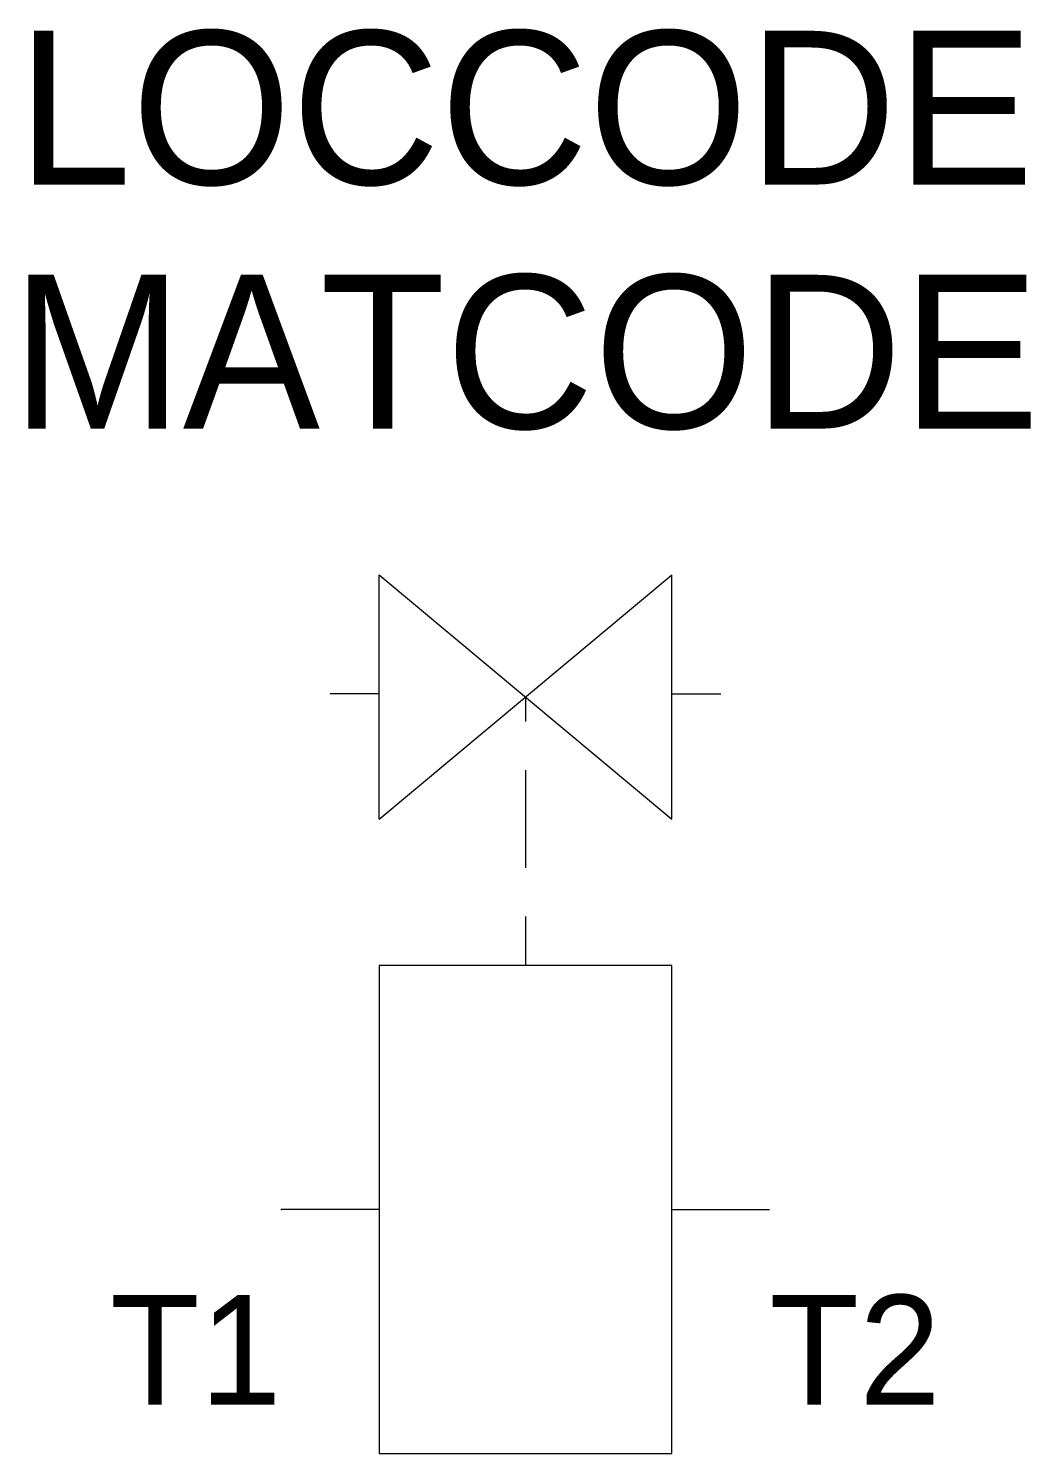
# Model space of a CAD drawing. Extents: x -10.2 to 10.3, y -5 to 24.2.
import ezdxf
from ezdxf.enums import TextEntityAlignment as Align

# ---------------------------------------------------------------- set-up
doc = ezdxf.new("R2010")
doc.units = 0
doc.layers.get('0').update_dxf_attribs({"linetype": 'CONTINUOUS'})
doc.layers.add('C', color=6, linetype='CONTINUOUS')
doc.layers.add('T2', color=1, linetype='CONTINUOUS')

msp = doc.modelspace()

# ---------------------------------------------------------------- linework, layer by layer
at = {"color": 0, "linetype": 'CONTINUOUS'}
for p, q in [((-3, 8), (-3, 13)), ((-3, 8), (3, 13)), ((-3, 13), (3, 8)), ((3, 8), (3, 13)), ((-3, 10.562), (-4, 10.562)), ((3, 10.562), (4, 10.562)), ((0, 10.5), (0, 10)), ((0, 9), (0, 7)), ((0, 6), (0, 5)), ((-3, 5), (-3, -5)), ((3, 5), (-3, 5)), ((3, -5), (3, 5)), ((-3, 0), (-5, 0)), ((3, 0), (5, 0)), ((-3, -5), (3, -5))]:
    msp.add_line(p, q, dxfattribs=at)
at = {"layer": 'C', "color": 0, "linetype": 'CONTINUOUS'}
msp.add_point((-5, 0), dxfattribs=at)

# ---------------------------------------------------------------- texts
at = {"color": 0, "linetype": 'CONTINUOUS'}
for tag, p in [('LOCCODE', (0, 21)), ('MATCODE', (0, 16))]:
    msp.add_attdef(tag, text='', height=3.15, dxfattribs=at).set_placement(p, align=Align.CENTER)
at = {"layer": 'T2', "color": 0, "linetype": 'CONTINUOUS'}
msp.add_attdef('T1', text='', height=2.25, dxfattribs=at).set_placement((-5, -4), align=Align.RIGHT)
msp.add_attdef('T2', (5, -4), '', height=2.25, dxfattribs=at)

doc.saveas('drawing.dxf')
